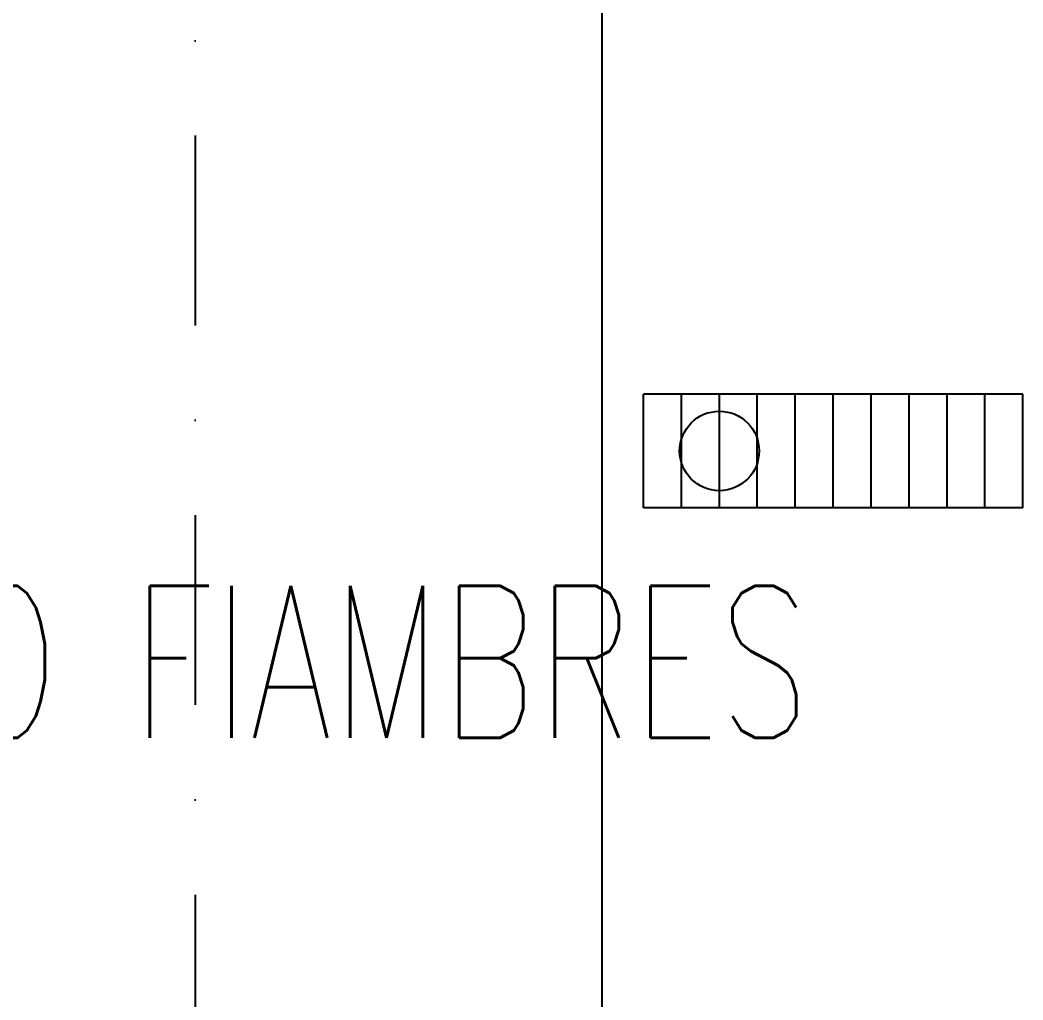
# Model space of a CAD drawing. Header units: millimetres. Extents: x 340 to 1003762, y 22 to 362022.
# Drawn here: x 611990 to 613311, y 288913 to 290204 of the extents above; entities that cross this region are included whole.
import ezdxf

# ---------------------------------------------------------------- set-up
doc = ezdxf.new("R2010")
doc.units = ezdxf.units.MM
doc.linetypes.add('LSBB_P_002 - PLANTA 1° NIVEL SALA DE VENTAS$0$DASHDOT2', pattern=[0.5, 0.25, -0.125, 0, -0.125])
for name, color, linetype in [('A-DEMOLICION SV', 40, 'Continuous'), ('LSBB_P_002 - PLANTA 1° NIVEL SALA DE VENTAS$0$A-Textos', 2, 'Continuous'), ('LSBB_P_002 - PLANTA 1° NIVEL SALA DE VENTAS$0$CANALETA-DESAGUE', 4, 'Continuous'), ('LSBB_P_002 - PLANTA 1° NIVEL SALA DE VENTAS$0$EJES', 8, 'LSBB_P_002 - PLANTA 1° NIVEL SALA DE VENTAS$0$DASHDOT2'), ('LSBB_P_002 - PLANTA 1° NIVEL SALA DE VENTAS$0$L-PILETAS EXISTENTES', 8, 'Continuous'), ('LSBB_P_002 - PLANTA 1° NIVEL SALA DE VENTAS$0$LINEA CORTES', 7, 'Continuous')]:
    doc.layers.add(name, color=color, linetype=linetype)
doc.styles.add('LSBB_P_002 - PLANTA 1° NIVEL SALA DE VENTAS$0$ROMANS', font='romans')

# ---------------------------------------------------------------- blocks, each defined once
blk = doc.blocks.new('LSBB_P_002 - PLANTA 1° NIVEL SALA DE VENTAS$0$A$C0C1D28A6')
at = {"color": 8}
blk.add_circle((0.4, 0.075), 0.0524, dxfattribs=at)
at = {"layer": 'LSBB_P_002 - PLANTA 1° NIVEL SALA DE VENTAS$0$CANALETA-DESAGUE', "color": 8}
for p, q in [((0, 0.15), (0.5, 0.15)), ((0, 0.15), (0, 0)), ((0.05, 0.15), (0.05, 0)), ((0.1, 0.15), (0.1, 0)), ((0.15, 0.15), (0.15, 0)), ((0.2, 0.15), (0.2, 0)), ((0.25, 0.15), (0.25, 0)), ((0.3, 0.15), (0.3, 0)), ((0.35, 0.15), (0.35, 0)), ((0.4, 0.15), (0.4, 0)), ((0.45, 0.15), (0.45, 0)), ((0.5, 0.15), (0.5, 0)), ((0, 0), (0.5, 0))]:
    blk.add_line(p, q, dxfattribs=at)
blk = doc.blocks.new('LSBB_P_002 - PLANTA 1° NIVEL SALA DE VENTAS', base_point=(223.5696, 14.2202))
at = {"layer": 'LSBB_P_002 - PLANTA 1° NIVEL SALA DE VENTAS$0$EJES'}
blk.add_line((835.4395, 330.1656), (835.4395, 242.5191), dxfattribs=at)
at = {"layer": 'LSBB_P_002 - PLANTA 1° NIVEL SALA DE VENTAS$0$LINEA CORTES', "color": 1, "ltscale": 3}
blk.add_line((835.975, 306.2988), (835.975, 295.6062), dxfattribs=at)
at = {"layer": 'LSBB_P_002 - PLANTA 1° NIVEL SALA DE VENTAS$0$L-PILETAS EXISTENTES', "rotation": 180}
blk.add_blockref('LSBB_P_002 - PLANTA 1° NIVEL SALA DE VENTAS$0$A$C0C1D28A6', (836.5301, 303.8199), dxfattribs=at)
at = {"layer": 'LSBB_P_002 - PLANTA 1° NIVEL SALA DE VENTAS$0$A-Textos', "insert": (835.3554, 303.567), "char_height": 0.2, "width": 3.652653, "attachment_point": 2, "style": 'LSBB_P_002 - PLANTA 1° NIVEL SALA DE VENTAS$0$ROMANS'}
blk.add_mtext('{\\W0.7;ASISTIDO FIAMBRES}', dxfattribs=at)

msp = doc.modelspace()

# ---------------------------------------------------------------- block references
at = {"layer": 'A-DEMOLICION SV', "xscale": 1000, "yscale": 1000, "zscale": 1000}
msp.add_blockref('LSBB_P_002 - PLANTA 1° NIVEL SALA DE VENTAS', (350.9, 111.5), dxfattribs=at)

doc.saveas('drawing.dxf')
